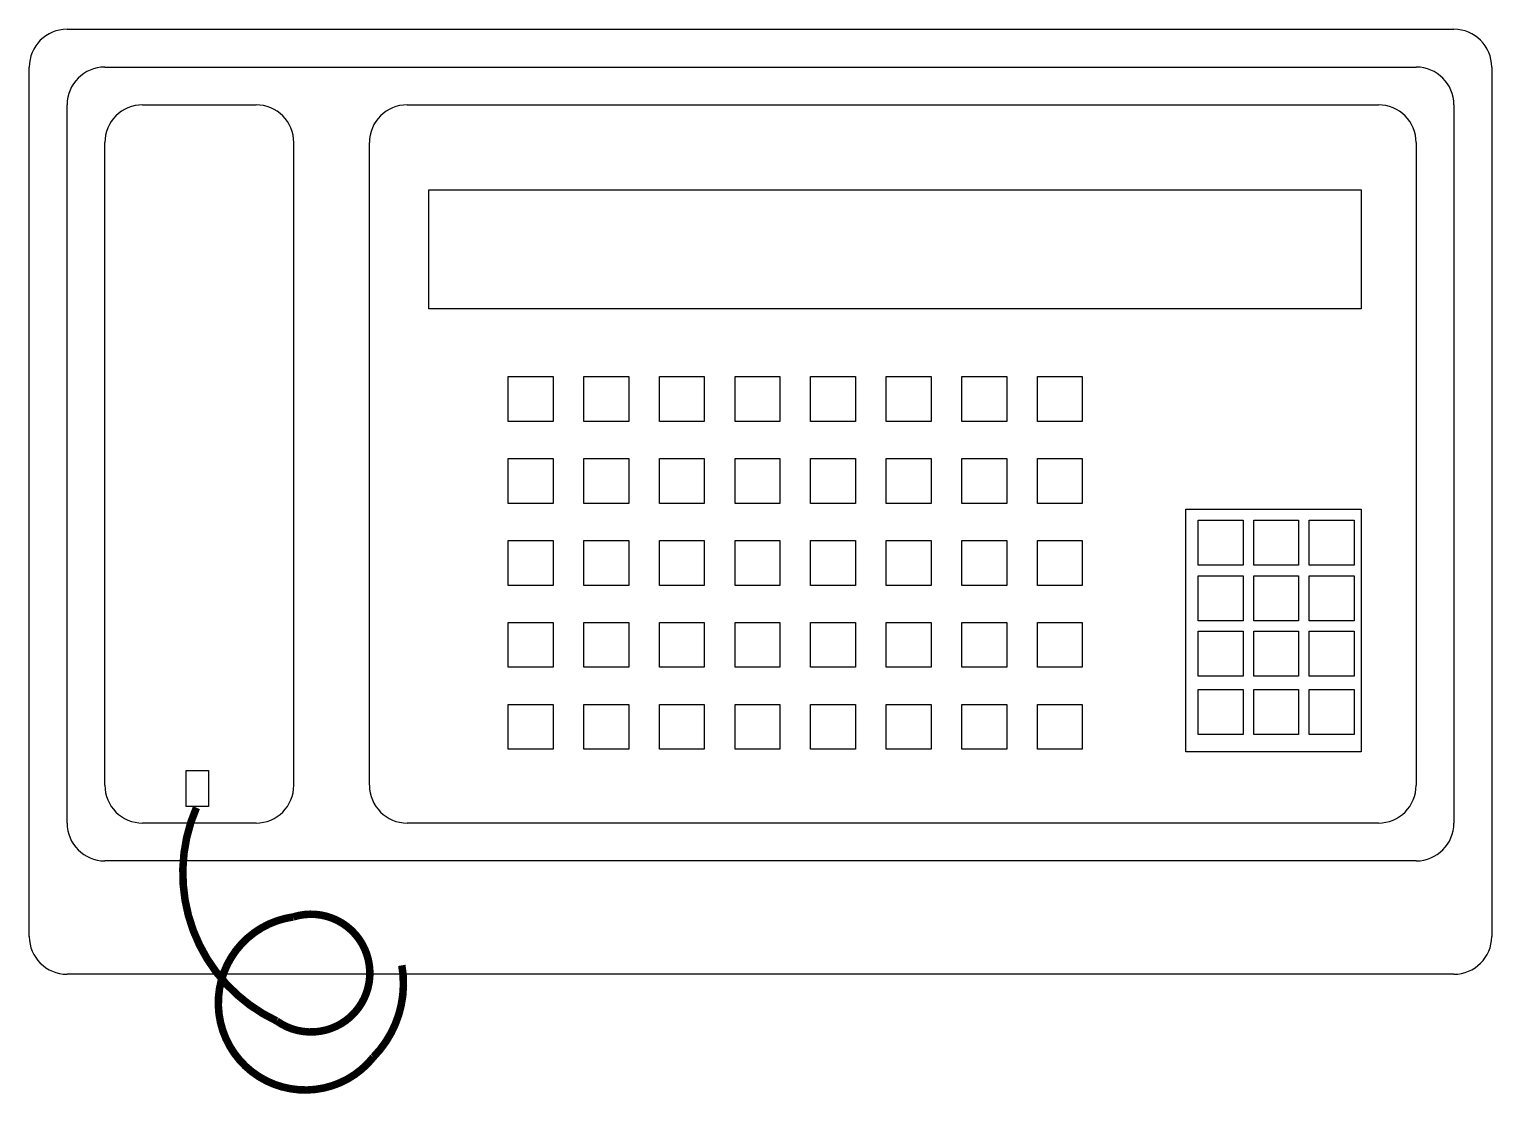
# Model space of a CAD drawing. Header units: millimetres. Extents: x 1286.362 to 1286.749, y 2695.3 to 2695.582.
import ezdxf

# ---------------------------------------------------------------- set-up
doc = ezdxf.new("R2010")
doc.units = ezdxf.units.MM
doc.header["$LTSCALE"] = 10
doc.layers.add('Equipam_audio_vídeo', color=1, linetype='Continuous')

msp = doc.modelspace()

# ---------------------------------------------------------------- linework, layer by layer
at = {"layer": 'Equipam_audio_vídeo'}
for p, q in [((1286.37207, 2695.58189), (1286.73901, 2695.58189)), ((1286.36207, 2695.34189), (1286.36207, 2695.57189)), ((1286.38207, 2695.57189), (1286.72901, 2695.57189)), ((1286.74901, 2695.57189), (1286.74901, 2695.34189)), ((1286.37207, 2695.37189), (1286.37207, 2695.56189)), ((1286.39207, 2695.56189), (1286.42207, 2695.56189)), ((1286.46207, 2695.56189), (1286.71901, 2695.56189)), ((1286.73901, 2695.56189), (1286.73901, 2695.37189)), ((1286.38207, 2695.38189), (1286.38207, 2695.55189)), ((1286.43207, 2695.38189), (1286.43207, 2695.55189)), ((1286.45207, 2695.38189), (1286.45207, 2695.55189)), ((1286.72901, 2695.55189), (1286.72901, 2695.38189)), ((1286.6681, 2695.39077), (1286.6681, 2695.45493)), ((1286.6681, 2695.45493), (1286.71446, 2695.45493)), ((1286.71446, 2695.45493), (1286.71446, 2695.39077)), ((1286.71446, 2695.39077), (1286.6681, 2695.39077)), ((1286.42207, 2695.37189), (1286.39207, 2695.37189)), ((1286.71901, 2695.37189), (1286.46207, 2695.37189)), ((1286.72901, 2695.36189), (1286.38207, 2695.36189)), ((1286.73901, 2695.33189), (1286.37207, 2695.33189))]:
    msp.add_line(p, q, dxfattribs=at)
for points in [[(1286.46778, 2695.5079), (1286.46778, 2695.53944), (1286.71446, 2695.53944), (1286.71446, 2695.5079)], [(1286.4888, 2695.49004), (1286.50068, 2695.49004), (1286.50068, 2695.47815), (1286.4888, 2695.47815)], [(1286.5088, 2695.49004), (1286.52068, 2695.49004), (1286.52068, 2695.47815), (1286.5088, 2695.47815)], [(1286.5288, 2695.49004), (1286.54068, 2695.49004), (1286.54068, 2695.47815), (1286.5288, 2695.47815)], [(1286.5488, 2695.49004), (1286.56068, 2695.49004), (1286.56068, 2695.47815), (1286.5488, 2695.47815)], [(1286.5688, 2695.49004), (1286.58068, 2695.49004), (1286.58068, 2695.47815), (1286.5688, 2695.47815)], [(1286.5888, 2695.49004), (1286.60068, 2695.49004), (1286.60068, 2695.47815), (1286.5888, 2695.47815)], [(1286.6088, 2695.49004), (1286.62068, 2695.49004), (1286.62068, 2695.47815), (1286.6088, 2695.47815)], [(1286.6288, 2695.49004), (1286.64068, 2695.49004), (1286.64068, 2695.47815), (1286.6288, 2695.47815)], [(1286.4888, 2695.46835), (1286.50068, 2695.46835), (1286.50068, 2695.45646), (1286.4888, 2695.45646)], [(1286.5088, 2695.46835), (1286.52068, 2695.46835), (1286.52068, 2695.45646), (1286.5088, 2695.45646)], [(1286.5288, 2695.46835), (1286.54068, 2695.46835), (1286.54068, 2695.45646), (1286.5288, 2695.45646)], [(1286.5488, 2695.46835), (1286.56068, 2695.46835), (1286.56068, 2695.45646), (1286.5488, 2695.45646)], [(1286.5688, 2695.46835), (1286.58068, 2695.46835), (1286.58068, 2695.45646), (1286.5688, 2695.45646)], [(1286.5888, 2695.46835), (1286.60068, 2695.46835), (1286.60068, 2695.45646), (1286.5888, 2695.45646)], [(1286.6088, 2695.46835), (1286.62068, 2695.46835), (1286.62068, 2695.45646), (1286.6088, 2695.45646)], [(1286.6288, 2695.46835), (1286.64068, 2695.46835), (1286.64068, 2695.45646), (1286.6288, 2695.45646)], [(1286.67134, 2695.452), (1286.68322, 2695.452), (1286.68322, 2695.44011), (1286.67134, 2695.44011)], [(1286.68603, 2695.452), (1286.69791, 2695.452), (1286.69791, 2695.44011), (1286.68603, 2695.44011)], [(1286.70072, 2695.452), (1286.7126, 2695.452), (1286.7126, 2695.44011), (1286.70072, 2695.44011)], [(1286.4888, 2695.44667), (1286.50068, 2695.44667), (1286.50068, 2695.43478), (1286.4888, 2695.43478)], [(1286.5088, 2695.44667), (1286.52068, 2695.44667), (1286.52068, 2695.43478), (1286.5088, 2695.43478)], [(1286.5288, 2695.44667), (1286.54068, 2695.44667), (1286.54068, 2695.43478), (1286.5288, 2695.43478)], [(1286.5488, 2695.44667), (1286.56068, 2695.44667), (1286.56068, 2695.43478), (1286.5488, 2695.43478)], [(1286.5688, 2695.44667), (1286.58068, 2695.44667), (1286.58068, 2695.43478), (1286.5688, 2695.43478)], [(1286.5888, 2695.44667), (1286.60068, 2695.44667), (1286.60068, 2695.43478), (1286.5888, 2695.43478)], [(1286.6088, 2695.44667), (1286.62068, 2695.44667), (1286.62068, 2695.43478), (1286.6088, 2695.43478)], [(1286.6288, 2695.44667), (1286.64068, 2695.44667), (1286.64068, 2695.43478), (1286.6288, 2695.43478)], [(1286.67134, 2695.43732), (1286.68322, 2695.43732), (1286.68322, 2695.42543), (1286.67134, 2695.42543)], [(1286.68603, 2695.43732), (1286.69791, 2695.43732), (1286.69791, 2695.42543), (1286.68603, 2695.42543)], [(1286.70072, 2695.43732), (1286.7126, 2695.43732), (1286.7126, 2695.42543), (1286.70072, 2695.42543)], [(1286.4888, 2695.42498), (1286.50068, 2695.42498), (1286.50068, 2695.4131), (1286.4888, 2695.4131)], [(1286.5088, 2695.42498), (1286.52068, 2695.42498), (1286.52068, 2695.4131), (1286.5088, 2695.4131)], [(1286.5288, 2695.42498), (1286.54068, 2695.42498), (1286.54068, 2695.4131), (1286.5288, 2695.4131)], [(1286.5488, 2695.42498), (1286.56068, 2695.42498), (1286.56068, 2695.4131), (1286.5488, 2695.4131)], [(1286.5688, 2695.42498), (1286.58068, 2695.42498), (1286.58068, 2695.4131), (1286.5688, 2695.4131)], [(1286.5888, 2695.42498), (1286.60068, 2695.42498), (1286.60068, 2695.4131), (1286.5888, 2695.4131)], [(1286.6088, 2695.42498), (1286.62068, 2695.42498), (1286.62068, 2695.4131), (1286.6088, 2695.4131)], [(1286.6288, 2695.42498), (1286.64068, 2695.42498), (1286.64068, 2695.4131), (1286.6288, 2695.4131)], [(1286.67134, 2695.42264), (1286.68322, 2695.42264), (1286.68322, 2695.41075), (1286.67134, 2695.41075)], [(1286.68603, 2695.42264), (1286.69791, 2695.42264), (1286.69791, 2695.41075), (1286.68603, 2695.41075)], [(1286.70072, 2695.42264), (1286.7126, 2695.42264), (1286.7126, 2695.41075), (1286.70072, 2695.41075)], [(1286.67134, 2695.40719), (1286.68322, 2695.40719), (1286.68322, 2695.3953), (1286.67134, 2695.3953)], [(1286.68603, 2695.40719), (1286.69791, 2695.40719), (1286.69791, 2695.3953), (1286.68603, 2695.3953)], [(1286.70072, 2695.40719), (1286.7126, 2695.40719), (1286.7126, 2695.3953), (1286.70072, 2695.3953)], [(1286.4888, 2695.4033), (1286.50068, 2695.4033), (1286.50068, 2695.39141), (1286.4888, 2695.39141)], [(1286.5088, 2695.4033), (1286.52068, 2695.4033), (1286.52068, 2695.39141), (1286.5088, 2695.39141)], [(1286.5288, 2695.4033), (1286.54068, 2695.4033), (1286.54068, 2695.39141), (1286.5288, 2695.39141)], [(1286.5488, 2695.4033), (1286.56068, 2695.4033), (1286.56068, 2695.39141), (1286.5488, 2695.39141)], [(1286.5688, 2695.4033), (1286.58068, 2695.4033), (1286.58068, 2695.39141), (1286.5688, 2695.39141)], [(1286.5888, 2695.4033), (1286.60068, 2695.4033), (1286.60068, 2695.39141), (1286.5888, 2695.39141)], [(1286.6088, 2695.4033), (1286.62068, 2695.4033), (1286.62068, 2695.39141), (1286.6088, 2695.39141)], [(1286.6288, 2695.4033), (1286.64068, 2695.4033), (1286.64068, 2695.39141), (1286.6288, 2695.39141)], [(1286.40355, 2695.37628), (1286.40355, 2695.38578), (1286.40949, 2695.38578), (1286.40949, 2695.37628)]]:
    msp.add_lwpolyline(points, close=True, dxfattribs=at)
at = {"layer": 'Equipam_audio_vídeo', "const_width": 0.00199}
msp.add_lwpolyline([(1286.4063, 2695.37597, 0.40574), (1286.42752, 2695.31955, 1.618522), (1286.43193, 2695.34706, 1.478802), (1286.45313, 2695.31, 0.24273), (1286.46064, 2695.33425, 0.24273)], format="xyb", dxfattribs=at)
at = {"layer": 'Equipam_audio_vídeo'}
for centre, start, end in [((1286.37207, 2695.57189), 90, 180), ((1286.73901, 2695.57189), 0, 90), ((1286.38207, 2695.56189), 90, 180), ((1286.72901, 2695.56189), 0, 90), ((1286.39207, 2695.55189), 90, 180), ((1286.42207, 2695.55189), 0, 90), ((1286.46207, 2695.55189), 90, 180), ((1286.71901, 2695.55189), 0, 90), ((1286.39207, 2695.38189), 180, 270), ((1286.42207, 2695.38189), 270, 0), ((1286.46207, 2695.38189), 180, 270), ((1286.71901, 2695.38189), 270, 0), ((1286.38207, 2695.37189), 180, 270), ((1286.72901, 2695.37189), 270, 0), ((1286.37207, 2695.34189), 180, 270), ((1286.73901, 2695.34189), 270, 0)]:
    msp.add_arc(centre, 0.01, start, end, dxfattribs=at)

doc.saveas('drawing.dxf')
